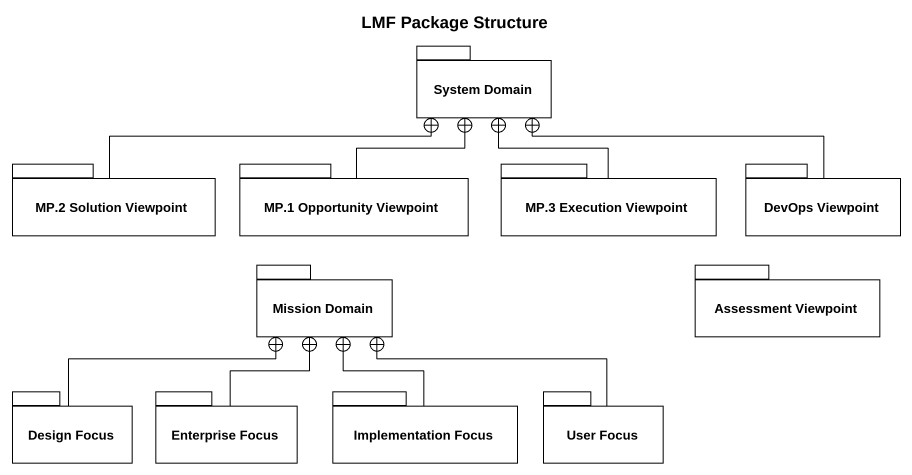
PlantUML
@startuml
title LMF Package Structure
package "System Domain" as System_Domain {
}
package "MP.2 Solution Viewpoint" as MP_2_Solution_Viewpoint {
}
package "MP.1 Opportunity Viewpoint" as MP_1_Opportunity_Viewpoint {
}
package "MP.3 Execution Viewpoint" as MP_3_Execution_Viewpoint {
}
package "DevOps Viewpoint" as DevOps_Viewpoint {
}
package "Mission Domain" as Mission_Domain {
}
package "Assessment Viewpoint" as Assessment_Viewpoint {
}
package "Design Focus" as Design_Focus {
}
package "Enterprise Focus" as Enterprise_Focus {
}
package "Implementation Focus" as Implementation_Focus {
}
package "User Focus" as User_Focus {
}
MP_2_Solution_Viewpoint -right-+ System_Domain
MP_1_Opportunity_Viewpoint -up-+ System_Domain
MP_3_Execution_Viewpoint -up-+ System_Domain
DevOps_Viewpoint -left-+ System_Domain
Design_Focus -right-+ Mission_Domain
Enterprise_Focus -up-+ Mission_Domain
Implementation_Focus -up-+ Mission_Domain
User_Focus -left-+ Mission_Domain
@enduml
